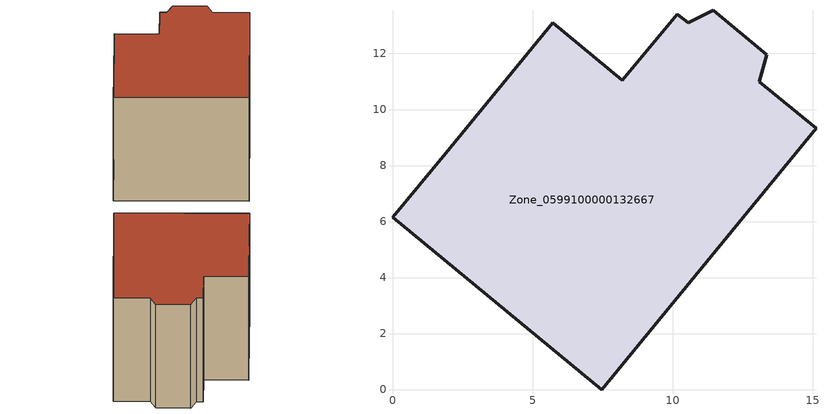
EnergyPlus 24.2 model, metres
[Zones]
Zone_0599100000132667
 floor ground (C_G): 1.89,8.44 5.72,13.1 8.2,11.04 10.17,13.41 10.55,13.1 11.45,13.54 13.36,11.96 13.1,11 15.12,9.33 7.47,0 0,6.16 z0
 wall outside (C_F): 7.47,0 15.12,9.33 13.1,11 13.36,11.96 11.45,13.54 10.55,13.1 10.17,13.41 8.2,11.04 5.72,13.1 1.89,8.44 0,6.16 7.47,0 z0:8.54
 roof outside (C_R): 5.72,13.1 1.89,8.44 0,6.16 7.47,0 15.12,9.33 13.1,11 13.36,11.96 11.45,13.54 10.55,13.1 10.17,13.41 8.2,11.04 z8.54
[BUILDING]
Pand.0599100000132667: North Axis=0; Terrain=City; Loads Convergence Tolerance Value=0.04; Temperature Convergence Tolerance Value=0.4; Solar Distribution=FullExterior; Maximum Number of Warmup Days=25; Minimum Number of Warmup Days=1
[Site:Location]
Rotterdam.The.Hague.AP_ZH_NLD Design_Conditions: Latitude=51.96; Longitude=4.45; Time Zone=1; Elevation=-4.5
[SITE:GROUNDTEMPERATURE:BUILDINGSURFACE]
18, 18, 18, 18, 18, 18, 18, 18, 18, 18, 18, 18
[MATERIAL] Thermal Absorptance=0.9; Solar Absorptance=0.7; Visible Absorptance=0.7
Name | Roughness | Thickness | Conductivity | Density | Specific Heat
G.TC.1946-1964 | MediumSmooth | 0.15 | 1 | 540 | 1210
F.TC.1946-1964 | Rough | 0.3 | 0.857143 | 1920 | 840
R.TC.1946-1964 | MediumRough | 0.2 | 0.235294 | 1500 | 1000
[CONSTRUCTION]
C_G: G.TC.1946-1964
C_F: F.TC.1946-1964
C_R: R.TC.1946-1964
[ZONE]
Zone_0599100000132667: Type=1; Multiplier=1; Ceiling Height=Autocalculate; Volume=Autocalculate; Floor Area=autocalculate; Part of Total Floor Area=Yes
[ZONEINFILTRATION:DESIGNFLOWRATE]
Infil_Zone_0599100000132667: Zone or ZoneList or Space or SpaceList=Zone_0599100000132667; Schedule=AlwaysOn; Design Flow Rate Calculation Method=Flow/Area; Flow Rate per Floor Area=0.003; Constant Term Coefficient=1; Temperature Term Coefficient=0; Velocity Term Coefficient=0; Velocity Squared Term Coefficient=0
[HVACTEMPLATE:ZONE:IDEALLOADSAIRSYSTEM]
Zone_0599100000132667: Maximum Heating Supply Air Temperature=50; Minimum Cooling Supply Air Temperature=13; Maximum Heating Supply Air Humidity Ratio=0.0156; Minimum Cooling Supply Air Humidity Ratio=0.0077; Heating Limit=NoLimit; Cooling Limit=NoLimit; Dehumidification Control Type=ConstantSensibleHeatRatio; Cooling Sensible Heat Ratio=0.7; Dehumidification Setpoint=60; Humidification Control Type=None; Humidification Setpoint=30; Outdoor Air Method=None; Outdoor Air Flow Rate per Person=0.00944; Outdoor Air Flow Rate per Zone Floor Area=0; Outdoor Air Flow Rate per Zone=0; Demand Controlled Ventilation Type=None; Outdoor Air Economizer Type=NoEconomizer; Heat Recovery Type=None; Sensible Heat Recovery Effectiveness=0.7; Latent Heat Recovery Effectiveness=0.65
[ZONECONTROL:THERMOSTAT]
ThermostatControl_Zone_0599100000132667: Zone or ZoneList=Zone_0599100000132667; Control Type Schedule=DualSetpointControlType; Control 1=Thermostat_Zone_0599100000132667; Temperature Difference Between Cutout And Setpoint=0
[THERMOSTATSETPOINT:DUALSETPOINT]
Thermostat_Zone_0599100000132667: Heating Setpoint Temperature Schedule=HeatingSetpoint_Zone_0599100000132667; Cooling Setpoint Temperature Schedule=CoolingSetpoint_Zone_0599100000132667
[SCHEDULE:COMPACT]
HeatingSetpoint_Zone_0599100000132667: Through: 12/31, For: AllDays, Until: 24:00, 21
CoolingSetpoint_Zone_0599100000132667: Through: 12/31, For: AllDays, Until: 24:00, 24
DualSetpointControlType: Through: 12/31, For: AllDays, Until: 24:00, 4
AlwaysOn: Through: 12/31, For: AllDays, Until: 24:00, 1
